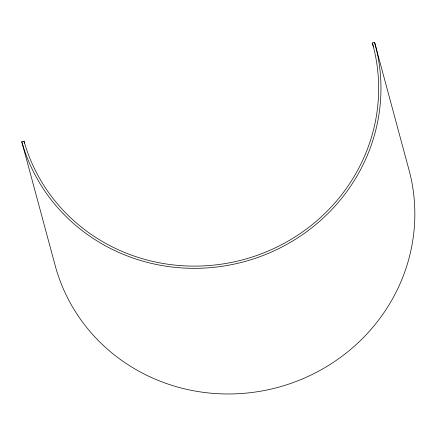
<?xml version="1.0" encoding="UTF-8"?>
<svg xmlns="http://www.w3.org/2000/svg" width="436" height="436" viewBox="0 0 436 436"><rect width="100%" height="100%" fill="white"/><g stroke="black" fill="none" stroke-linecap="round" stroke-linejoin="round"><path stroke-width="0.65" d="M21.8 141.82L24.013 141.193A180.967 173.512 -15.1 0 0 245.435 259.055A180.967 173.512 -15.1 0 0 372.371 42.995L374.584 42.368L408.472 168.013A183.267 175.719 -15.1 0 1 279.928 386.819A183.267 175.719 -15.1 0 1 55.694 267.464L21.8 141.82A183.267 175.719 -15.1 0 0 246.035 261.175A183.267 175.719 -15.1 0 0 374.584 42.368M372.371 42.995L373.429 46.919M24.013 141.193L24.541 143.161"/></g></svg>
